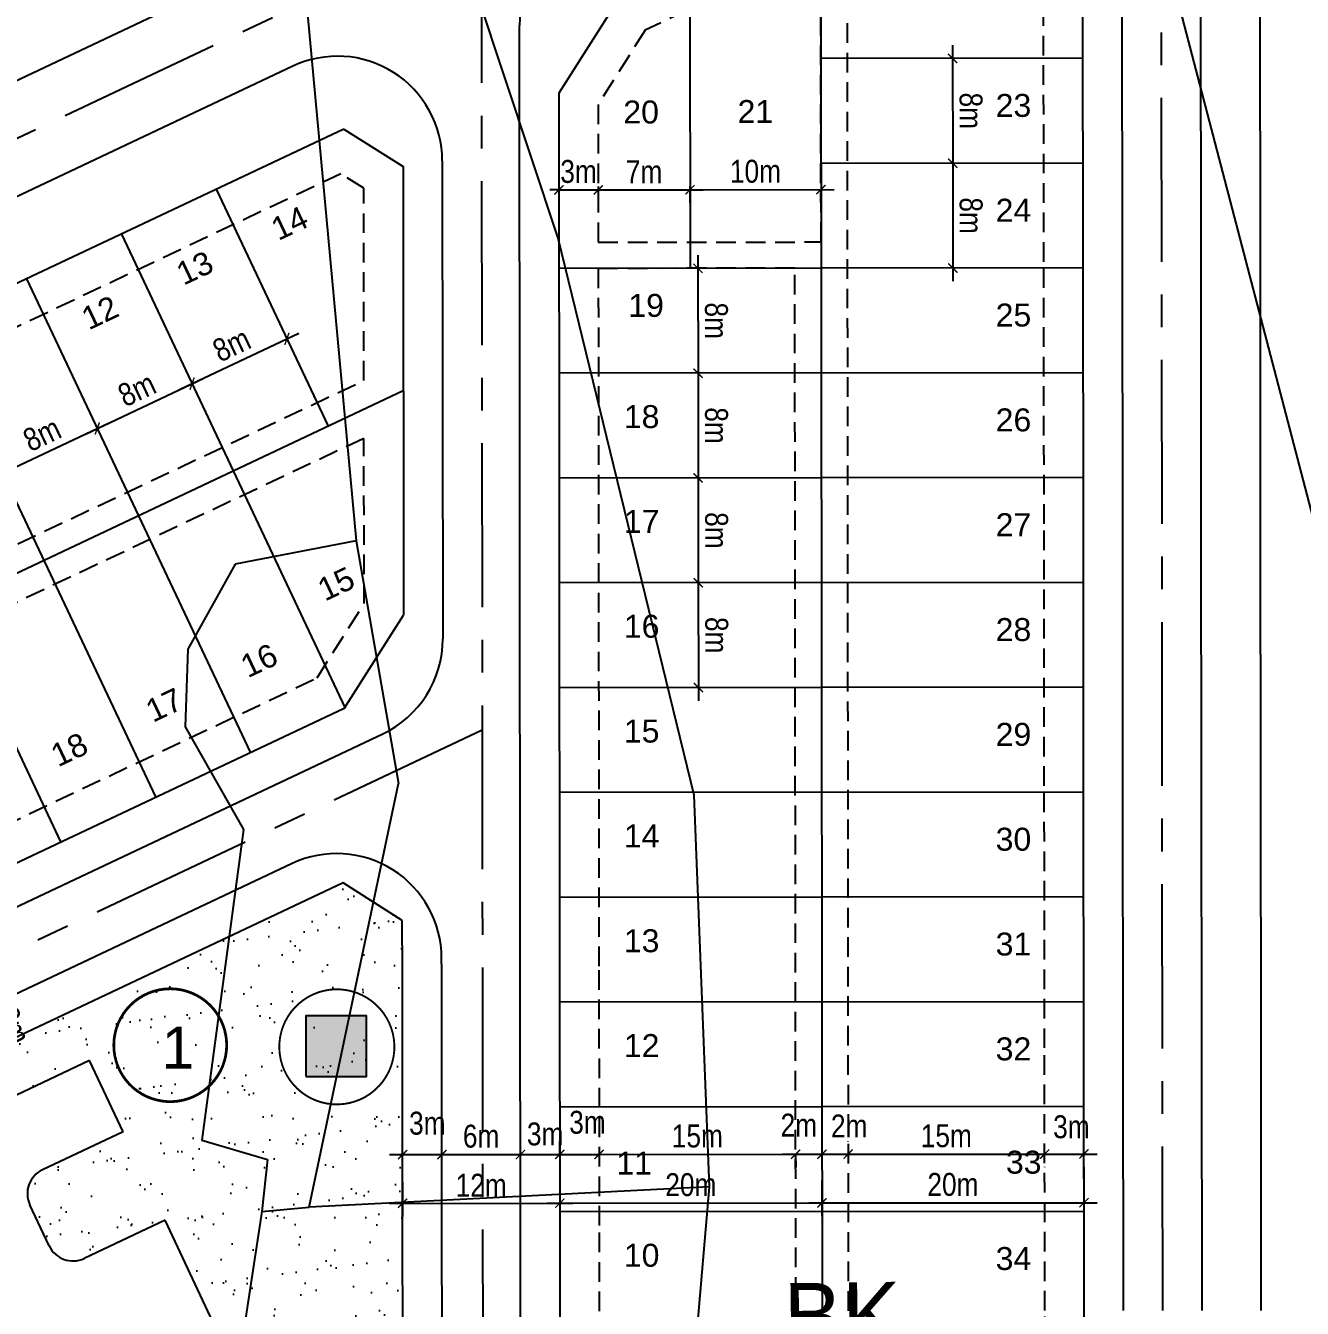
# Model space of a CAD drawing. Extents: x 597165 to 598689, y 1181586 to 1183364.
# Drawn here: x 598011.2 to 598108.6, y 1182307.9 to 1182405.8 of the extents above; entities that cross this region are included whole.
import ezdxf
from ezdxf.enums import TextEntityAlignment as Align

# ---------------------------------------------------------------- set-up
doc = ezdxf.new("R2010")
doc.units = 0
doc.header["$MEASUREMENT"] = 0
doc.linetypes.add('CENTER', pattern=[2, 1.25, -0.25, 0.25, -0.25])
doc.linetypes.add('DASHED', pattern=[0.75, 0.5, -0.25])
doc.layers.get('0').update_dxf_attribs({"linetype": 'CONTINUOUS'})
doc.layers.get('DEFPOINTS').update_dxf_attribs({"color": 8, "linetype": 'CONTINUOUS'})
for name, color, linetype in [('CGXD', 3, 'CONTINUOUS'), ('DIM-T', 7, 'CONTINUOUS'), ('DTEXT', 7, 'CONTINUOUS'), ('DTEXT-TENLO', 4, 'CONTINUOUS'), ('GT-QLO50-L', 4, 'CONTINUOUS'), ('HA-CAY-XANH-KO', 3, 'CONTINUOUS'), ('KYHIEU', 1, 'CONTINUOUS'), ('NEN-HT', 8, 'CONTINUOUS'), ('NET-LE-CO', 3, 'CONTINUOUS'), ('NET-LENGOAI', 4, 'CONTINUOUS'), ('NET-LETRONG', 5, 'CONTINUOUS'), ('NET-PLO', 2, 'CONTINUOUS'), ('NET-TIM', 2, 'CENTER'), ('TEXT-SOLO', 7, 'CONTINUOUS')]:
    doc.layers.add(name, color=color, linetype=linetype)
doc.styles.add('AVO', font='VHELVEN.TTF')
doc.styles.add('STYLE1', font='VHELVEI.TTF')
doc.styles.add('VHEL-C-R', font='VHELVCN.TTF')
doc.styles.add('VHEL-R', font='VHELVEN.TTF')
doc.styles.add('VTIMES-R', font='VAPTIMN.TTF')
doc.dimstyles.new('TL1000', dxfattribs={"dimscale": 0, "dimtxt": 2, "dimasz": 0.7, "dimexe": 1, "dimexo": 1, "dimgap": 0.5, "dimtad": 1, "dimdec": 1, "dimzin": 12, "dimtxsty": 'VHEL-C-R', "dimblk1": 'ARCHTICK', "dimblk2": 'ARCHTICK', "dimsah": 1, "dimcen": -0.09, "dimdle": 1, "dimclrd": 256, "dimclre": 256, "dimclrt": 256, "dimazin": 3, "dimtfac": 0.005, "dimtdec": 1, "dimtix": 1, "dimtmove": 0, "dimatfit": 3, "dimtolj": 1, "dimtzin": 0})

# ---------------------------------------------------------------- blocks, each defined once
blk = doc.blocks.new('_ARCHTICK')
at = {"color": 0, "linetype": 'BYBLOCK', "const_width": 0.15}
blk.add_lwpolyline([(-0.5, -0.5), (0.5, 0.5)], dxfattribs=at)
blk = doc.blocks.new('*D1444')
at = {"linetype": 'BYBLOCK'}
for p, q in [((598051.878, 1182393.306), (598051.178, 1182393.306)), ((598051.878, 1182393.306), (598054.878, 1182393.309)), ((598054.878, 1182393.309), (598055.578, 1182393.31))]:
    blk.add_line(p, q, dxfattribs=at)
at = {"layer": 'DEFPOINTS', "color": 0, "linetype": 'BYBLOCK'}
for p in [(598051.878, 1182393.306), (598054.878, 1182393.309), (598054.878, 1182393.309)]:
    blk.add_point(p, dxfattribs=at)
at = {"linetype": 'BYBLOCK', "xscale": 0.7, "yscale": 0.7, "zscale": 0.7}
for p, rotation in [((598051.878, 1182393.306), 0.0516111352684856), ((598054.878, 1182393.309), 180.0516111352684)]:
    blk.add_blockref('_ARCHTICK', p, dxfattribs=dict(at, rotation=rotation))
at = {"linetype": 'BYBLOCK', "insert": (598053.377, 1182394.701), "char_height": 1.75, "attachment_point": 5, "rotation": 0.05161, "style": 'VHEL-C-R'}
blk.add_mtext('\\A1;3m', dxfattribs=at)
blk = doc.blocks.new('*D1443')
at = {"linetype": 'BYBLOCK'}
for p, q in [((598054.878, 1182393.57), (598054.879, 1182392.309)), ((598061.878, 1182393.576), (598061.879, 1182392.315)), ((598053.878, 1182393.308), (598062.878, 1182393.316))]:
    blk.add_line(p, q, dxfattribs=at)
at = {"layer": 'DEFPOINTS', "color": 0, "linetype": 'BYBLOCK'}
for p in [(598054.877, 1182394.57), (598061.877, 1182394.576), (598061.878, 1182393.315)]:
    blk.add_point(p, dxfattribs=at)
at = {"linetype": 'BYBLOCK', "xscale": 0.7, "yscale": 0.7, "zscale": 0.7}
for p, rotation in [((598054.878, 1182393.309), 180.0517033657111), ((598061.878, 1182393.315), 0.05170336571114433)]:
    blk.add_blockref('_ARCHTICK', p, dxfattribs=dict(at, rotation=rotation))
at = {"linetype": 'BYBLOCK', "insert": (598058.377, 1182394.687), "char_height": 1.75, "attachment_point": 5, "rotation": 0.0517, "style": 'VHEL-C-R'}
blk.add_mtext('\\A1;7m', dxfattribs=at)
blk = doc.blocks.new('*D1442')
at = {"linetype": 'BYBLOCK'}
for p, q in [((598060.878, 1182393.315), (598072.878, 1182393.325)), ((598061.878, 1182393.321), (598061.879, 1182392.315)), ((598071.878, 1182393.33), (598071.879, 1182392.324))]:
    blk.add_line(p, q, dxfattribs=at)
at = {"layer": 'DEFPOINTS', "color": 0, "linetype": 'BYBLOCK'}
for p in [(598061.877, 1182394.321), (598071.877, 1182394.33), (598071.878, 1182393.324)]:
    blk.add_point(p, dxfattribs=at)
at = {"linetype": 'BYBLOCK', "xscale": 0.7, "yscale": 0.7, "zscale": 0.7}
for p, rotation in [((598061.878, 1182393.315), 180.0517033657111), ((598071.878, 1182393.324), 0.05170336571115705)]:
    blk.add_blockref('_ARCHTICK', p, dxfattribs=dict(at, rotation=rotation))
at = {"linetype": 'BYBLOCK', "insert": (598066.877, 1182394.714), "char_height": 1.75, "attachment_point": 5, "rotation": 0.0517, "style": 'VHEL-C-R'}
blk.add_mtext('\\A1;10m', dxfattribs=at)
blk = doc.blocks.new('*D1441')
at = {"linetype": 'BYBLOCK'}
blk.add_line((598050.945, 1182319.69), (598054.945, 1182319.693), dxfattribs=at)
at = {"layer": 'DEFPOINTS', "color": 0, "linetype": 'BYBLOCK'}
for p in [(598051.945, 1182319.691), (598054.945, 1182319.693), (598054.945, 1182319.693)]:
    blk.add_point(p, dxfattribs=at)
at = {"linetype": 'BYBLOCK', "xscale": 0.7, "yscale": 0.7, "zscale": 0.7}
for p, rotation in [((598051.945, 1182319.691), 180.0516111352684), ((598054.945, 1182319.693), 0.05161113526846196)]:
    blk.add_blockref('_ARCHTICK', p, dxfattribs=dict(at, rotation=rotation))
at = {"linetype": 'BYBLOCK', "insert": (598054.055, 1182322.139), "char_height": 1.75, "attachment_point": 5, "rotation": 0.05161, "style": 'VHEL-C-R'}
blk.add_mtext('\\A1;3m', dxfattribs=at)
blk = doc.blocks.new('*D1440')
at = {"linetype": 'BYBLOCK'}
for p, q in [((598053.945, 1182319.693), (598070.945, 1182319.708)), ((598069.945, 1182319.778), (598069.946, 1182318.707))]:
    blk.add_line(p, q, dxfattribs=at)
at = {"layer": 'DEFPOINTS', "color": 0, "linetype": 'BYBLOCK'}
for p in [(598069.944, 1182320.778), (598054.945, 1182319.693), (598069.945, 1182319.707)]:
    blk.add_point(p, dxfattribs=at)
at = {"linetype": 'BYBLOCK', "xscale": 0.7, "yscale": 0.7, "zscale": 0.7}
for p, rotation in [((598054.945, 1182319.693), 180.0516111352684), ((598069.945, 1182319.707), 0.05161113526846196)]:
    blk.add_blockref('_ARCHTICK', p, dxfattribs=dict(at, rotation=rotation))
at = {"linetype": 'BYBLOCK', "insert": (598062.444, 1182321.094), "char_height": 1.75, "attachment_point": 5, "rotation": 0.05161, "style": 'VHEL-C-R'}
blk.add_mtext('\\A1;15m', dxfattribs=at)
blk = doc.blocks.new('*D1439')
at = {"linetype": 'BYBLOCK'}
for p, q in [((598071.945, 1182319.982), (598071.946, 1182318.709)), ((598068.945, 1182319.706), (598072.945, 1182319.71)), ((598069.945, 1182319.778), (598069.946, 1182318.707))]:
    blk.add_line(p, q, dxfattribs=at)
at = {"layer": 'DEFPOINTS', "color": 0, "linetype": 'BYBLOCK'}
for p in [(598071.944, 1182320.982), (598069.944, 1182320.778), (598071.945, 1182319.709)]:
    blk.add_point(p, dxfattribs=at)
at = {"linetype": 'BYBLOCK', "xscale": 0.7, "yscale": 0.7, "zscale": 0.7}
for p, rotation in [((598069.945, 1182319.707), 180.0516111352684), ((598071.945, 1182319.709), 0.05161113526846196)]:
    blk.add_blockref('_ARCHTICK', p, dxfattribs=dict(at, rotation=rotation))
at = {"linetype": 'BYBLOCK', "insert": (598070.187, 1182321.933), "char_height": 1.75, "attachment_point": 5, "rotation": 0.05161, "style": 'VHEL-C-R'}
blk.add_mtext('\\A1;2m', dxfattribs=at)
blk = doc.blocks.new('*D1438')
at = {"linetype": 'BYBLOCK'}
for p, q in [((598071.945, 1182319.982), (598071.946, 1182318.709)), ((598073.944, 1182320.69), (598073.944, 1182320.711)), ((598070.945, 1182319.708), (598073.945, 1182319.711))]:
    blk.add_line(p, q, dxfattribs=at)
at = {"layer": 'DEFPOINTS', "color": 0, "linetype": 'BYBLOCK'}
for p in [(598071.944, 1182320.982), (598073.945, 1182319.711), (598073.945, 1182319.69)]:
    blk.add_point(p, dxfattribs=at)
at = {"linetype": 'BYBLOCK', "xscale": 0.7, "yscale": 0.7, "zscale": 0.7}
for p, rotation in [((598071.945, 1182319.709), 180.0516111352684), ((598073.945, 1182319.711), 0.05161113526846196)]:
    blk.add_blockref('_ARCHTICK', p, dxfattribs=dict(at, rotation=rotation))
at = {"linetype": 'BYBLOCK', "insert": (598074.031, 1182321.865), "char_height": 1.75, "attachment_point": 5, "rotation": 0.05161, "style": 'VHEL-C-R'}
blk.add_mtext('\\A1;2m', dxfattribs=at)
blk = doc.blocks.new('*D1437')
at = {"linetype": 'BYBLOCK'}
for p, q in [((598073.944, 1182320.69), (598073.944, 1182320.711)), ((598072.945, 1182319.71), (598089.945, 1182319.725)), ((598088.946, 1182318.755), (598088.946, 1182318.724))]:
    blk.add_line(p, q, dxfattribs=at)
at = {"layer": 'DEFPOINTS', "color": 0, "linetype": 'BYBLOCK'}
for p in [(598073.945, 1182319.69), (598088.945, 1182319.755), (598088.945, 1182319.724)]:
    blk.add_point(p, dxfattribs=at)
at = {"linetype": 'BYBLOCK', "xscale": 0.7, "yscale": 0.7, "zscale": 0.7}
for p, rotation in [((598073.945, 1182319.711), 180.0516111352684), ((598088.945, 1182319.724), 0.05161113526846196)]:
    blk.add_blockref('_ARCHTICK', p, dxfattribs=dict(at, rotation=rotation))
at = {"linetype": 'BYBLOCK', "insert": (598081.444, 1182321.111), "char_height": 1.75, "attachment_point": 5, "rotation": 0.05161, "style": 'VHEL-C-R'}
blk.add_mtext('\\A1;15m', dxfattribs=at)
blk = doc.blocks.new('*D1436')
at = {"linetype": 'BYBLOCK'}
for p, q in [((598087.945, 1182319.723), (598092.945, 1182319.728)), ((598088.946, 1182318.755), (598088.946, 1182318.724)), ((598091.946, 1182318.75), (598091.946, 1182318.727))]:
    blk.add_line(p, q, dxfattribs=at)
at = {"layer": 'DEFPOINTS', "color": 0, "linetype": 'BYBLOCK'}
for p in [(598088.945, 1182319.755), (598091.945, 1182319.75), (598091.945, 1182319.727)]:
    blk.add_point(p, dxfattribs=at)
at = {"linetype": 'BYBLOCK', "xscale": 0.7, "yscale": 0.7, "zscale": 0.7}
for p, rotation in [((598088.945, 1182319.724), 180.0516111352684), ((598091.945, 1182319.727), 0.05161113526846196)]:
    blk.add_blockref('_ARCHTICK', p, dxfattribs=dict(at, rotation=rotation))
at = {"linetype": 'BYBLOCK', "insert": (598090.986, 1182321.796), "char_height": 1.75, "attachment_point": 5, "rotation": 0.05161, "style": 'VHEL-C-R'}
blk.add_mtext('\\A1;3m', dxfattribs=at)
blk = doc.blocks.new('*D1435')
at = {"linetype": 'BYBLOCK'}
blk.add_line((598062.489, 1182388.32), (598062.499, 1182378.32), dxfattribs=at)
at = {"layer": 'DEFPOINTS', "color": 0, "linetype": 'BYBLOCK'}
for p in [(598062.49, 1182387.32), (598062.498, 1182379.32), (598062.498, 1182379.32)]:
    blk.add_point(p, dxfattribs=at)
at = {"linetype": 'BYBLOCK', "xscale": 0.7, "yscale": 0.7, "zscale": 0.7}
for p, rotation in [((598062.49, 1182387.32), 90.05370803980574), ((598062.498, 1182379.32), 270.0537080398057)]:
    blk.add_blockref('_ARCHTICK', p, dxfattribs=dict(at, rotation=rotation))
at = {"linetype": 'BYBLOCK', "insert": (598063.888, 1182383.321), "char_height": 1.75, "attachment_point": 5, "rotation": 270.05371, "style": 'VHEL-C-R'}
blk.add_mtext('\\A1;8m', dxfattribs=at)
blk = doc.blocks.new('*D1434')
at = {"linetype": 'BYBLOCK'}
blk.add_line((598062.497, 1182380.32), (598062.506, 1182370.32), dxfattribs=at)
at = {"layer": 'DEFPOINTS', "color": 0, "linetype": 'BYBLOCK'}
for p in [(598062.498, 1182379.32), (598062.505, 1182371.32), (598062.505, 1182371.32)]:
    blk.add_point(p, dxfattribs=at)
at = {"linetype": 'BYBLOCK', "xscale": 0.7, "yscale": 0.7, "zscale": 0.7}
for p, rotation in [((598062.498, 1182379.32), 90.05370803980574), ((598062.505, 1182371.32), 270.0537080398057)]:
    blk.add_blockref('_ARCHTICK', p, dxfattribs=dict(at, rotation=rotation))
at = {"linetype": 'BYBLOCK', "insert": (598063.895, 1182375.321), "char_height": 1.75, "attachment_point": 5, "rotation": 270.05371, "style": 'VHEL-C-R'}
blk.add_mtext('\\A1;8m', dxfattribs=at)
blk = doc.blocks.new('*D1433')
at = {"linetype": 'BYBLOCK'}
blk.add_line((598062.504, 1182372.32), (598062.514, 1182362.32), dxfattribs=at)
at = {"layer": 'DEFPOINTS', "color": 0, "linetype": 'BYBLOCK'}
for p in [(598062.505, 1182371.32), (598062.513, 1182363.32), (598062.513, 1182363.32)]:
    blk.add_point(p, dxfattribs=at)
at = {"linetype": 'BYBLOCK', "xscale": 0.7, "yscale": 0.7, "zscale": 0.7}
for p, rotation in [((598062.505, 1182371.32), 90.05370803980574), ((598062.513, 1182363.32), 270.0537080398057)]:
    blk.add_blockref('_ARCHTICK', p, dxfattribs=dict(at, rotation=rotation))
at = {"linetype": 'BYBLOCK', "insert": (598063.903, 1182367.321), "char_height": 1.75, "attachment_point": 5, "rotation": 270.05371, "style": 'VHEL-C-R'}
blk.add_mtext('\\A1;8m', dxfattribs=at)
blk = doc.blocks.new('*D1432')
at = {"linetype": 'BYBLOCK'}
blk.add_line((598062.512, 1182364.32), (598062.521, 1182354.32), dxfattribs=at)
at = {"layer": 'DEFPOINTS', "color": 0, "linetype": 'BYBLOCK'}
for p in [(598062.513, 1182363.32), (598062.52, 1182355.32), (598062.52, 1182355.32)]:
    blk.add_point(p, dxfattribs=at)
at = {"linetype": 'BYBLOCK', "xscale": 0.7, "yscale": 0.7, "zscale": 0.7}
for p, rotation in [((598062.513, 1182363.32), 90.05370803980574), ((598062.52, 1182355.32), 270.0537080398057)]:
    blk.add_blockref('_ARCHTICK', p, dxfattribs=dict(at, rotation=rotation))
at = {"linetype": 'BYBLOCK', "insert": (598063.91, 1182359.321), "char_height": 1.75, "attachment_point": 5, "rotation": 270.05371, "style": 'VHEL-C-R'}
blk.add_mtext('\\A1;8m', dxfattribs=at)
blk = doc.blocks.new('*D1332')
at = {"linetype": 'BYBLOCK'}
for p, q in [((598051.947, 1182317.691), (598051.949, 1182314.976)), ((598071.947, 1182317.709), (598071.949, 1182314.994)), ((598050.948, 1182315.975), (598072.948, 1182315.995))]:
    blk.add_line(p, q, dxfattribs=at)
at = {"layer": 'DEFPOINTS', "color": 0, "linetype": 'BYBLOCK'}
for p in [(598051.946, 1182318.691), (598071.946, 1182318.709), (598071.948, 1182315.994)]:
    blk.add_point(p, dxfattribs=at)
at = {"linetype": 'BYBLOCK', "xscale": 0.7, "yscale": 0.7, "zscale": 0.7}
for p, rotation in [((598051.948, 1182315.976), 180.0516111358665), ((598071.948, 1182315.994), 0.05161113586649529)]:
    blk.add_blockref('_ARCHTICK', p, dxfattribs=dict(at, rotation=rotation))
at = {"linetype": 'BYBLOCK', "insert": (598061.947, 1182317.379), "char_height": 1.75, "attachment_point": 5, "rotation": 0.05161, "style": 'VHEL-C-R'}
blk.add_mtext('\\A1;20m', dxfattribs=at)
blk = doc.blocks.new('*D1331')
at = {"linetype": 'BYBLOCK'}
for p, q in [((598091.946, 1182318.727), (598091.949, 1182315.012)), ((598071.947, 1182317.709), (598071.949, 1182314.994)), ((598070.948, 1182315.993), (598092.948, 1182316.013))]:
    blk.add_line(p, q, dxfattribs=at)
at = {"layer": 'DEFPOINTS', "color": 0, "linetype": 'BYBLOCK'}
for p in [(598091.945, 1182319.727), (598071.946, 1182318.709), (598091.948, 1182316.012)]:
    blk.add_point(p, dxfattribs=at)
at = {"linetype": 'BYBLOCK', "xscale": 0.7, "yscale": 0.7, "zscale": 0.7}
for p, rotation in [((598071.948, 1182315.994), 180.0516111358665), ((598091.948, 1182316.012), 0.05161113586650801)]:
    blk.add_blockref('_ARCHTICK', p, dxfattribs=dict(at, rotation=rotation))
at = {"linetype": 'BYBLOCK', "insert": (598081.947, 1182317.397), "char_height": 1.75, "attachment_point": 5, "rotation": 0.05161, "style": 'VHEL-C-R'}
blk.add_mtext('\\A1;20m', dxfattribs=at)
blk = doc.blocks.new('*D1283')
at = {"linetype": 'BYBLOCK'}
blk.add_line((598008.512, 1182371.257), (598017.554, 1182375.528), dxfattribs=at)
at = {"layer": 'DEFPOINTS', "color": 0, "linetype": 'BYBLOCK'}
for p in [(598016.65, 1182375.101), (598016.65, 1182375.101), (598009.416, 1182371.684)]:
    blk.add_point(p, dxfattribs=at)
at = {"linetype": 'BYBLOCK', "xscale": 0.7, "yscale": 0.7, "zscale": 0.7}
for p, rotation in [((598016.65, 1182375.101), 25.28251725323873), ((598009.416, 1182371.684), 205.2825172532388)]:
    blk.add_blockref('_ARCHTICK', p, dxfattribs=dict(at, rotation=rotation))
at = {"linetype": 'BYBLOCK', "insert": (598012.438, 1182374.653), "char_height": 1.75, "attachment_point": 5, "rotation": 25.28252, "style": 'VHEL-C-R'}
blk.add_mtext('\\A1;8m', dxfattribs=at)
blk = doc.blocks.new('*D1282')
at = {"linetype": 'BYBLOCK'}
blk.add_line((598015.746, 1182374.674), (598024.788, 1182378.945), dxfattribs=at)
at = {"layer": 'DEFPOINTS', "color": 0, "linetype": 'BYBLOCK'}
for p in [(598023.884, 1182378.518), (598023.884, 1182378.518), (598016.65, 1182375.101)]:
    blk.add_point(p, dxfattribs=at)
at = {"linetype": 'BYBLOCK', "xscale": 0.7, "yscale": 0.7, "zscale": 0.7}
for p, rotation in [((598023.884, 1182378.518), 25.28251725323873), ((598016.65, 1182375.101), 205.2825172532388)]:
    blk.add_blockref('_ARCHTICK', p, dxfattribs=dict(at, rotation=rotation))
at = {"linetype": 'BYBLOCK', "insert": (598019.672, 1182378.07), "char_height": 1.75, "attachment_point": 5, "rotation": 25.28252, "style": 'VHEL-C-R'}
blk.add_mtext('\\A1;8m', dxfattribs=at)
blk = doc.blocks.new('*D1281')
at = {"linetype": 'BYBLOCK'}
blk.add_line((598022.98, 1182378.091), (598032.022, 1182382.361), dxfattribs=at)
at = {"layer": 'DEFPOINTS', "color": 0, "linetype": 'BYBLOCK'}
for p in [(598031.118, 1182381.934), (598031.118, 1182381.934), (598023.884, 1182378.518)]:
    blk.add_point(p, dxfattribs=at)
at = {"linetype": 'BYBLOCK', "xscale": 0.7, "yscale": 0.7, "zscale": 0.7}
for p, rotation in [((598031.118, 1182381.934), 25.28251725323873), ((598023.884, 1182378.518), 205.2825172532388)]:
    blk.add_blockref('_ARCHTICK', p, dxfattribs=dict(at, rotation=rotation))
at = {"linetype": 'BYBLOCK', "insert": (598026.906, 1182381.486), "char_height": 1.75, "attachment_point": 5, "rotation": 25.28252, "style": 'VHEL-C-R'}
blk.add_mtext('\\A1;8m', dxfattribs=at)
blk = doc.blocks.new('*D1266')
at = {"linetype": 'BYBLOCK'}
for p, q in [((598009.494, 1182331.49), (598006.777, 1182330.207)), ((598007.254, 1182331.538), (598009.39, 1182327.017)), ((598010.775, 1182328.778), (598008.058, 1182327.494))]:
    blk.add_line(p, q, dxfattribs=at)
at = {"layer": 'DEFPOINTS', "color": 0, "linetype": 'BYBLOCK'}
for p in [(598010.398, 1182331.917), (598011.679, 1182329.205), (598008.963, 1182327.922)]:
    blk.add_point(p, dxfattribs=at)
at = {"linetype": 'BYBLOCK', "xscale": 0.7, "yscale": 0.7, "zscale": 0.7}
for p, rotation in [((598007.681, 1182330.634), 115.2825172584854), ((598008.963, 1182327.922), 295.2825172584854)]:
    blk.add_blockref('_ARCHTICK', p, dxfattribs=dict(at, rotation=rotation))
at = {"linetype": 'BYBLOCK', "insert": (598010.241, 1182329.507), "char_height": 1.75, "attachment_point": 5, "rotation": 295.28252, "style": 'VHEL-C-R'}
blk.add_mtext('\\A1;3m', dxfattribs=at)
blk = doc.blocks.new('*D1239')
at = {"linetype": 'BYBLOCK'}
blk.add_line((598081.919, 1182404.338), (598081.928, 1182394.338), dxfattribs=at)
at = {"layer": 'DEFPOINTS', "color": 0, "linetype": 'BYBLOCK'}
for p in [(598081.92, 1182403.338), (598081.927, 1182395.338), (598081.927, 1182395.338)]:
    blk.add_point(p, dxfattribs=at)
at = {"linetype": 'BYBLOCK', "xscale": 0.7, "yscale": 0.7, "zscale": 0.7}
for p, rotation in [((598081.92, 1182403.338), 90.05370803980574), ((598081.927, 1182395.338), 270.0537080398057)]:
    blk.add_blockref('_ARCHTICK', p, dxfattribs=dict(at, rotation=rotation))
at = {"linetype": 'BYBLOCK', "insert": (598083.317, 1182399.34), "char_height": 1.75, "attachment_point": 5, "rotation": 270.05371, "style": 'VHEL-C-R'}
blk.add_mtext('\\A1;8m', dxfattribs=at)
blk = doc.blocks.new('*D1238')
at = {"linetype": 'BYBLOCK'}
blk.add_line((598081.927, 1182396.338), (598081.936, 1182386.338), dxfattribs=at)
at = {"layer": 'DEFPOINTS', "color": 0, "linetype": 'BYBLOCK'}
for p in [(598081.927, 1182395.338), (598081.935, 1182387.338), (598081.935, 1182387.338)]:
    blk.add_point(p, dxfattribs=at)
at = {"linetype": 'BYBLOCK', "xscale": 0.7, "yscale": 0.7, "zscale": 0.7}
for p, rotation in [((598081.927, 1182395.338), 90.0537080398058), ((598081.935, 1182387.338), 270.0537080398058)]:
    blk.add_blockref('_ARCHTICK', p, dxfattribs=dict(at, rotation=rotation))
at = {"linetype": 'BYBLOCK', "insert": (598083.325, 1182391.34), "char_height": 1.75, "attachment_point": 5, "rotation": 270.05371, "style": 'VHEL-C-R'}
blk.add_mtext('\\A1;8m', dxfattribs=at)
blk = doc.blocks.new('*D1179')
at = {"linetype": 'BYBLOCK'}
for p, q in [((598039.945, 1182319.734), (598039.944, 1182320.679)), ((598042.945, 1182319.737), (598042.944, 1182320.682)), ((598038.945, 1182319.678), (598043.945, 1182319.683))]:
    blk.add_line(p, q, dxfattribs=at)
at = {"layer": 'DEFPOINTS', "color": 0, "linetype": 'BYBLOCK'}
for p in [(598042.945, 1182319.682), (598039.946, 1182318.734), (598042.946, 1182318.737)]:
    blk.add_point(p, dxfattribs=at)
at = {"linetype": 'BYBLOCK', "xscale": 0.7, "yscale": 0.7, "zscale": 0.7}
for p, rotation in [((598039.945, 1182319.679), 180.0555296957084), ((598042.945, 1182319.682), 0.05552969570836255)]:
    blk.add_blockref('_ARCHTICK', p, dxfattribs=dict(at, rotation=rotation))
at = {"linetype": 'BYBLOCK', "insert": (598041.837, 1182322.07), "char_height": 1.75, "attachment_point": 5, "rotation": 0.05553, "style": 'VHEL-C-R'}
blk.add_mtext('\\A1;3m', dxfattribs=at)
blk = doc.blocks.new('*D1178')
at = {"linetype": 'BYBLOCK'}
for p, q in [((598042.945, 1182319.737), (598042.944, 1182320.682)), ((598048.945, 1182319.682), (598048.944, 1182320.688)), ((598041.945, 1182319.681), (598049.945, 1182319.689))]:
    blk.add_line(p, q, dxfattribs=at)
at = {"layer": 'DEFPOINTS', "color": 0, "linetype": 'BYBLOCK'}
for p in [(598048.945, 1182319.688), (598042.946, 1182318.737), (598048.946, 1182318.682)]:
    blk.add_point(p, dxfattribs=at)
at = {"linetype": 'BYBLOCK', "xscale": 0.7, "yscale": 0.7, "zscale": 0.7}
for p, rotation in [((598042.945, 1182319.682), 180.0555296957077), ((598048.945, 1182319.688), 0.05552969570776461)]:
    blk.add_blockref('_ARCHTICK', p, dxfattribs=dict(at, rotation=rotation))
at = {"linetype": 'BYBLOCK', "insert": (598045.943, 1182321.079), "char_height": 1.75, "attachment_point": 5, "rotation": 0.05553, "style": 'VHEL-C-R'}
blk.add_mtext('\\A1;6m', dxfattribs=at)
blk = doc.blocks.new('*D1177')
at = {"linetype": 'BYBLOCK'}
for p, q in [((598048.945, 1182319.684), (598048.944, 1182320.688)), ((598051.945, 1182319.693), (598051.944, 1182320.691)), ((598047.945, 1182319.687), (598052.945, 1182319.692))]:
    blk.add_line(p, q, dxfattribs=at)
at = {"layer": 'DEFPOINTS', "color": 0, "linetype": 'BYBLOCK'}
for p in [(598051.945, 1182319.691), (598048.946, 1182318.684), (598051.946, 1182318.693)]:
    blk.add_point(p, dxfattribs=at)
at = {"linetype": 'BYBLOCK', "xscale": 0.7, "yscale": 0.7, "zscale": 0.7}
for p, rotation in [((598048.945, 1182319.688), 180.0555296957077), ((598051.945, 1182319.691), 0.05552969570776461)]:
    blk.add_blockref('_ARCHTICK', p, dxfattribs=dict(at, rotation=rotation))
at = {"linetype": 'BYBLOCK', "insert": (598050.829, 1182321.247), "char_height": 1.75, "attachment_point": 5, "rotation": 0.05553, "style": 'VHEL-C-R'}
blk.add_mtext('\\A1;3m', dxfattribs=at)
blk = doc.blocks.new('*D1176')
at = {"linetype": 'BYBLOCK'}
for p, q in [((598039.946, 1182317.562), (598039.949, 1182314.963)), ((598051.946, 1182317.575), (598051.949, 1182314.976)), ((598038.948, 1182315.961), (598052.948, 1182315.977))]:
    blk.add_line(p, q, dxfattribs=at)
at = {"layer": 'DEFPOINTS', "color": 0, "linetype": 'BYBLOCK'}
for p in [(598039.945, 1182318.562), (598051.945, 1182318.575), (598051.948, 1182315.976)]:
    blk.add_point(p, dxfattribs=at)
at = {"linetype": 'BYBLOCK', "xscale": 0.7, "yscale": 0.7, "zscale": 0.7}
for p, rotation in [((598039.948, 1182315.963), 180.0647853494086), ((598051.948, 1182315.976), 0.0647853494086111)]:
    blk.add_blockref('_ARCHTICK', p, dxfattribs=dict(at, rotation=rotation))
at = {"linetype": 'BYBLOCK', "insert": (598045.947, 1182317.344), "char_height": 1.75, "attachment_point": 5, "rotation": 0.06479, "style": 'VHEL-C-R'}
blk.add_mtext('\\A1;12m', dxfattribs=at)

msp = doc.modelspace()

# ---------------------------------------------------------------- hatches: boundary and pattern name
at = {"layer": 'HA-CAY-XANH-KO'}
h = msp.add_hatch(dxfattribs=at)
h.set_pattern_fill('AR-SAND', color=256, scale=2, angle=359.765823, style=0)
h.set_pattern_definition([(37.26582263, (0, 0), (-0.11023521, 3.854130278), [0, -3.04, 0, -3.4, 0, -3.25]), (7.26582263, (0, 0), (3.562592942, 5.629778284), [0, -1.64, 0, -2.74, 0, -1.05]), (327.26582263, (-2.46, 0.01), (6.228277961, -0.014137947), [0, -1, 0, -3.6, 0, -4.7]), (317.26582263, (-2.46, 0.01), (6.019377384, 1.73076346), [0, -0.5, 0, -2.36, 0, -2.7])])
h.paths.add_polyline_path([(597953.3195, 1182296.1102), (597976.809, 1182246.3785), (598039.9838, 1182276.2175), (598039.968, 1182293.7557), (598039.95, 1182313.7182), (598039.932, 1182333.7557), (598039.9286, 1182337.5453), (598035.403, 1182340.4099), (597992.8685, 1182320.3199), (597994.5768, 1182316.703), (598016.0672, 1182326.8534), (598018.6297, 1182321.4282), (598012.4589, 1182318.5136, 0.4142136), (598011.5047, 1182315.851), (598012.9859, 1182312.715, 0.4142136), (598015.6485, 1182311.7607), (598021.8192, 1182314.6753), (598034.8588, 1182287.0681, -0.4142136), (598032.9503, 1182281.7429), (597980.626, 1182257.0289, -0.4142136), (597975.3009, 1182258.9374), (597958.2176, 1182295.1059, -0.4142136), (597960.1261, 1182300.4311), (597976.4926, 1182308.1614), (597974.7843, 1182311.7782), (597955.7051, 1182302.7667)])
h.paths.add_polyline_path([(598037.5308, 1182324.3653, -0.0056872), (598037.4496, 1182324.3071, -175.832342)], flags=16)
h.paths.add_polyline_path([(598032.5626, 1182325.6392), (598032.5626, 1182330.2823), (598037.2056, 1182330.2823), (598037.2056, 1182325.6392)], flags=0)
at = {"layer": 'KYHIEU'}
msp.add_hatch(color=256, dxfattribs=at).paths.add_polyline_path([(598032.5626, 1182325.6392), (598037.2056, 1182325.6392), (598037.2056, 1182330.2823), (598032.5626, 1182330.2823)])

# ---------------------------------------------------------------- linework, layer by layer
at = {"layer": 'CGXD', "linetype": 'DASHED', "ltscale": 3}
for points in [[(598088.8835, 1182387.8179), (598088.8628, 1182407.739), (598088.855, 1182417.9276), (598087.1182, 1182419.0271), (598073.8608, 1182412.7653), (598074.0164, 1182240.3397), (598085.4062, 1182243.9252), (598089.0087, 1182248.8406), (598088.9916, 1182267.818), (598088.9736, 1182287.8179), (598088.9556, 1182307.7804), (598088.9376, 1182327.8179), (598088.9195, 1182347.8179), (598088.9015, 1182367.8179)], [(598071.8616, 1182411.821), (598058.4572, 1182405.4898), (598054.8725, 1182399.8265), (598054.8819, 1182389.313), (598071.8819, 1182389.3289)], [(598069.8837, 1182387.3271), (598054.8837, 1182387.313), (598054.932, 1182333.7692), (598054.95, 1182313.7317), (598054.968, 1182293.7692), (598054.986, 1182273.7678), (598054.9916, 1182267.7874), (598055.0195, 1182236.7938), (598057.3428, 1182235.091), (598070.0175, 1182239.0809)], [(598037.0001, 1182374.3423), (597941.0843, 1182329.0389), (597946.1056, 1182318.4078), (597950.4225, 1182316.8606), (598033.4274, 1182356.0658), (598037.0119, 1182361.729), (598037.0001, 1182374.3423)]]:
    msp.add_lwpolyline(points, close=True, dxfattribs=at)
msp.add_lwpolyline([(598035.2444, 1182394.5258), (597935.9017, 1182347.6038), (597934.3546, 1182343.2869), (597939.3759, 1182332.6558), (598036.996, 1182378.7641), (598036.9822, 1182393.4259), (598035.2444, 1182394.5258)], dxfattribs=at)
at = {"layer": 'DTEXT', "const_width": 0.2101}
msp.add_lwpolyline([(598017.9104, 1182328.0484, 1), (598026.5251, 1182328.0132, 1)], format="xyb", close=True, dxfattribs=at)
at = {"layer": 'GT-QLO50-L'}
for points in [[(598100.9556, 1182307.7912), (598100.9375, 1182327.8287), (598100.9195, 1182347.8287), (598100.9015, 1182367.8287), (598100.8835, 1182387.8287), (598100.8628, 1182407.7515), (598100.8475, 1182427.831), (598100.8295, 1182447.8287), (598100.8114, 1182467.8287)], [(598105.3114, 1182467.8327), (598105.3295, 1182447.8327), (598105.3475, 1182427.8345), (598105.3628, 1182407.7561), (598105.3835, 1182387.8328), (598105.4015, 1182367.8328), (598105.4195, 1182347.8328), (598105.4375, 1182327.8328), (598105.4556, 1182307.7953)]]:
    msp.add_lwpolyline(points, dxfattribs=at)
at = {"layer": 'KYHIEU', "color": 4, "const_width": 0.144}
msp.add_lwpolyline([(598037.5308, 1182324.3653, 175.832342), (598037.4496, 1182324.3071, 0.0056872)], format="xyb", close=True, dxfattribs=at)
at = {"layer": 'KYHIEU'}
msp.add_lwpolyline([(598032.5626, 1182325.6392), (598037.2056, 1182325.6392), (598037.2056, 1182330.2823), (598032.5626, 1182330.2823)], close=True, dxfattribs=at)
at = {"layer": 'NEN-HT', "linetype": 'CONTINUOUS'}
for p, q in [((598051.82, 1182389.62), (598042.49, 1182417.73)), ((598116.32, 1182341.87), (598096.59, 1182417.48)), ((598031.85, 1182416), (598036.4, 1182366.51)), ((598062.19, 1182347.12), (598051.82, 1182389.62)), ((598036.4, 1182366.51), (598027.18, 1182364.73)), ((598036.4, 1182366.51), (598039.64, 1182348)), ((598027.18, 1182364.73), (598023.57, 1182358.26)), ((598023.57, 1182358.26), (598023.35, 1182352.34)), ((598023.35, 1182352.34), (598027.8, 1182344.49)), ((598032.83, 1182315.66), (598039.64, 1182348)), ((598063.37, 1182317.23), (598062.19, 1182347.12)), ((598027.8, 1182344.49), (598024.63, 1182320.79)), ((598024.63, 1182320.79), (598029.64, 1182319.3)), ((598029.64, 1182319.3), (598029.2, 1182315.33)), ((598063.37, 1182317.23), (598032.83, 1182315.66)), ((598061.03, 1182289.98), (598063.37, 1182317.23)), ((598029.2, 1182315.33), (598022.78, 1182272.94)), ((598029.2, 1182315.33), (598032.83, 1182315.66))]:
    msp.add_line(p, q, dxfattribs=at)
at = {"layer": 'NET-LE-CO'}
for p, q in [((598016.0672, 1182326.8534), (597994.5768, 1182316.703)), ((598018.6297, 1182321.4282), (598016.0672, 1182326.8534)), ((598018.6297, 1182321.4282), (598012.4589, 1182318.5136)), ((598012.9859, 1182312.715), (598011.5047, 1182315.851)), ((598021.8192, 1182314.6753), (598015.6485, 1182311.7607)), ((598034.8588, 1182287.0681), (598021.8192, 1182314.6753))]:
    msp.add_line(p, q, dxfattribs=at)
for centre, start, end in [((598013.3131, 1182316.7051), 115.282517, 205.282517), ((598014.7943, 1182313.5691), 205.282517, 295.282517)]:
    msp.add_arc(centre, 2, start, end, dxfattribs=at)
at = {"layer": 'NET-LENGOAI', "ltscale": 20}
for p, q in [((598040.2685, 1182415.6997), (597880.0466, 1182340.0229)), ((598094.8835, 1182387.8233), (598094.8628, 1182407.7452)), ((598048.932, 1182333.7638), (598048.867, 1182405.8374)), ((598031.5636, 1182402.7407), (597930.9344, 1182355.211)), ((598042.9803, 1182395.5145), (598043.0144, 1182359.0348)), ((598094.9015, 1182367.8233), (598094.8835, 1182387.8233)), ((598094.9195, 1182347.8233), (598094.9015, 1182367.8233)), ((597951.8614, 1182310.9046), (598038.4311, 1182351.7936)), ((598094.9376, 1182327.8233), (598094.9195, 1182347.8233)), ((598031.5145, 1182341.8911), (597996.1726, 1182325.1983)), ((598042.932, 1182333.7584), (598042.9311, 1182334.6646)), ((598042.95, 1182313.7209), (598042.932, 1182333.7584)), ((598048.95, 1182313.7263), (598048.932, 1182333.7638)), ((598094.9556, 1182307.7858), (598094.9376, 1182327.8233)), ((598042.968, 1182293.7584), (598042.95, 1182313.7209)), ((598048.968, 1182293.7638), (598048.95, 1182313.7263))]:
    msp.add_line(p, q, dxfattribs=at)
for centre, start, end in [((598056.867, 1182405.8446), 115.282517, 180.051611), ((598034.9803, 1182395.507), 0.053708, 115.282517), ((598035.0145, 1182359.0273), 295.282517, 0.053708), ((598034.9312, 1182334.6574), 0.051611, 115.282517)]:
    msp.add_arc(centre, 8, start, end, dxfattribs=at)
at = {"layer": 'NET-LETRONG'}
for p, q in [((598035.4549, 1182397.943), (597933.4969, 1182349.7858)), ((598035.4549, 1182397.943), (598039.9807, 1182395.0785)), ((598039.9807, 1182395.0785), (598040.0127, 1182360.8607)), ((598035.4964, 1182353.7253), (598040.0127, 1182360.8607)), ((598035.4964, 1182353.7253), (597950.5802, 1182313.6172)), ((598035.403, 1182340.4099), (597955.7051, 1182302.7667)), ((598039.9286, 1182337.5453), (598035.403, 1182340.4099)), ((598039.932, 1182333.7557), (598039.9286, 1182337.5453)), ((598039.95, 1182313.7182), (598039.932, 1182333.7557)), ((598039.968, 1182293.7557), (598039.95, 1182313.7182))]:
    msp.add_line(p, q, dxfattribs=at)
msp.add_lwpolyline([(598051.932, 1182333.7665), (598051.95, 1182313.729), (598051.968, 1182293.7665), (598051.986, 1182273.7651), (598051.9916, 1182267.7846), (598052.0209, 1182235.272), (598056.7947, 1182231.7733), (598087.2448, 1182241.3588), (598092.0096, 1182247.8601), (598091.9916, 1182267.8207), (598091.9736, 1182287.8207), (598091.9556, 1182307.7831), (598091.9376, 1182327.8206), (598091.9195, 1182347.8206), (598091.9015, 1182367.8206), (598091.8835, 1182387.8206), (598091.8628, 1182407.7421), (598091.8538, 1182419.5798), (598087.3289, 1182422.4444), (598056.3882, 1182407.8304), (598051.8717, 1182400.695)], close=True, dxfattribs=at)
at = {"layer": 'NET-PLO'}
for p, q in [((598071.8586, 1182415.1374), (598072.0198, 1182236.5661)), ((598061.8629, 1182410.4162), (598061.8837, 1182387.3196)), ((598091.867, 1182403.3477), (598071.9729, 1182403.329)), ((598091.8745, 1182395.3477), (598071.9804, 1182395.329)), ((598025.7266, 1182393.3481), (598034.2682, 1182375.2639)), ((598018.4929, 1182389.9315), (598035.5762, 1182353.7629)), ((598091.882, 1182387.3477), (598051.882, 1182387.3102)), ((598011.2592, 1182386.5148), (598028.3425, 1182350.3463)), ((598004.0255, 1182383.0982), (598021.1088, 1182346.9296)), ((597996.7918, 1182379.6815), (598013.8751, 1182343.513)), ((598091.8895, 1182379.3477), (598051.8895, 1182379.3102)), ((598039.9967, 1182377.9696), (597937.5175, 1182329.5661)), ((598091.897, 1182371.3477), (598051.897, 1182371.3102)), ((598091.9045, 1182363.3477), (598051.9045, 1182363.3102)), ((598091.912, 1182355.3477), (598051.912, 1182355.3102)), ((598091.9194, 1182347.3477), (598051.9195, 1182347.3102)), ((598091.9269, 1182339.3477), (598051.927, 1182339.3102)), ((598091.9342, 1182331.3477), (598051.9342, 1182331.3102)), ((598091.9414, 1182323.3477), (598051.9414, 1182323.3102)), ((598091.9486, 1182315.3477), (598051.9486, 1182315.3102))]:
    msp.add_line(p, q, dxfattribs=at)
at = {"layer": 'NET-TIM', "ltscale": 10}
for p, q in [((598097.8379, 1182438.4674), (597391.9847, 1182105.0756)), ((598045.963, 1182413.9656), (598046.1427, 1182222.1826)), ((598046.021, 1182352.0607), (597943.1963, 1182303.4941))]:
    msp.add_line(p, q, dxfattribs=at)
msp.add_lwpolyline([(598098.0637, 1182187.8261), (598098.0276, 1182227.8261), (598098.0096, 1182247.8261), (598097.9916, 1182267.8261), (598097.9736, 1182287.8261), (598097.9556, 1182307.7885), (598097.9375, 1182327.826), (598097.9195, 1182347.826), (598097.9015, 1182367.826), (598097.8835, 1182387.826), (598097.8628, 1182407.7484), (598097.8475, 1182427.8287), (598097.8295, 1182447.826), (598097.8114, 1182467.826)], dxfattribs=at)

# ---------------------------------------------------------------- texts
at = {"layer": 'DTEXT', "style": 'VHEL-R'}
msp.add_text('1', height=3.2, dxfattribs=at).set_placement((598021.5617, 1182326.2479))
at = {"layer": 'DTEXT-TENLO', "style": 'VTIMES-R'}
msp.add_text('BK', height=5, rotation=0.739214, dxfattribs=at).set_placement((598073.5245, 1182304.9248), align=Align.CENTER)
at = {"layer": 'TEXT-SOLO', "color": 3, "style": 'STYLE1'}
for s, p in [('23', (598086.566, 1182398.877)), ('20', (598058.152, 1182398.374)), ('21', (598066.8712, 1182398.4095)), ('24', (598086.566, 1182390.877)), ('19', (598058.5333, 1182383.6142)), ('25', (598086.566, 1182382.877)), ('18', (598058.1914, 1182375.1275)), ('26', (598086.566, 1182374.877)), ('17', (598058.1914, 1182367.1275)), ('27', (598086.566, 1182366.877)), ('16', (598058.1914, 1182359.1275)), ('28', (598086.566, 1182358.877)), ('15', (598058.1914, 1182351.1275)), ('29', (598086.566, 1182350.877)), ('14', (598058.1914, 1182343.1275)), ('30', (598086.566, 1182342.877)), ('13', (598058.1914, 1182335.1275)), ('31', (598086.566, 1182334.877)), ('12', (598058.1914, 1182327.1275)), ('32', (598086.566, 1182326.877)), ('33', (598087.3481, 1182318.2292)), ('11', (598057.6249, 1182318.1606)), ('10', (598058.1914, 1182311.1275)), ('34', (598086.566, 1182310.877))]:
    msp.add_text(s, height=1.75, dxfattribs=at).set_placement(p, align=Align.CENTER)
at = {"layer": 'TEXT-SOLO', "color": 3, "style": 'AVO'}
for s, p in [('14', (598031.6941, 1182389.975)), ('13', (598024.4589, 1182386.5615)), ('12', (598017.2237, 1182383.148)), ('15', (598035.2457, 1182362.4573)), ('16', (598029.3672, 1182356.6049)), ('17', (598022.1249, 1182353.2064)), ('18', (598014.8827, 1182349.8078))]:
    msp.add_text(s, height=1.75, rotation=25.282517, dxfattribs=at).set_placement(p, align=Align.CENTER)

# ---------------------------------------------------------------- dimensions: what is measured, and where the dimension line sits
at = {"layer": 'DIM-T', "color": 1}
for p1, p2, distance, override, picture, middle in [((598081.9199, 1182403.3384), (598081.9274, 1182395.3384), 0, {"dimscale": 1, "dimtxt": 1.75, "dimdsep": 46, "dimpost": 'm'}, '*D1239', (598083.3174, 1182399.3397)), ((598051.8783, 1182393.3064), (598054.8783, 1182393.3091), 0, {"dimscale": 1, "dimtxt": 1.75, "dimdsep": 46, "dimpost": 'm'}, '*D1444', (598053.3771, 1182394.7015)), ((598054.8772, 1182394.5698), (598061.8772, 1182394.5761), -1.2606, {"dimscale": 1, "dimtxt": 1.75, "dimdsep": 46, "dimpost": 'm'}, '*D1443', (598058.3771, 1182394.6873)), ((598062.4901, 1182387.3201), (598062.4976, 1182379.3201), 0, {"dimscale": 1, "dimtxt": 1.75, "dimdsep": 46, "dimpost": 'm'}, '*D1435', (598063.8875, 1182383.3214)), ((598039.9454, 1182318.5616), (598051.9452, 1182318.5752), -2.5991, {"dimscale": 1, "dimtxt": 1.75, "dimasz": 0.7, "dimdsep": 46, "dimpost": 'm'}, '*D1176', (598045.9467, 1182317.3443)), ((598051.9457, 1182318.6908), (598071.9457, 1182318.7088), -2.7147, {"dimscale": 1, "dimtxt": 1.75, "dimasz": 0.7, "dimdsep": 46, "dimpost": 'm'}, '*D1332', (598061.9469, 1182317.3788))]:
    dim = msp.add_aligned_dim(p1=p1, p2=p2, distance=distance, dimstyle='TL1000', override=override, dxfattribs=at)
    dim.commit()
    dim.dimension.update_dxf_attribs({"geometry": picture, "text_midpoint": middle})
for base, p1, p2, angle, override, picture, middle in [((598081.9349, 1182387.3384), (598081.9274, 1182395.3384), (598081.9349, 1182387.3384), 90.053708, {"dimscale": 1, "dimtxt": 1.75, "dimdsep": 46, "dimpost": 'm'}, '*D1238', (598083.3249, 1182391.3397)), ((598071.8783, 1182393.3245), (598061.8774, 1182394.3207), (598071.8774, 1182394.3297), 180.051703, {"dimscale": 1, "dimtxt": 1.75, "dimdsep": 46, "dimpost": 'm'}, '*D1442', (598066.8771, 1182394.7136)), ((598031.1176, 1182381.9344), (598023.8839, 1182378.5177), (598031.1176, 1182381.9344), 205.282517, {"dimscale": 1, "dimtxt": 1.75, "dimasz": 0.7, "dimdsep": 46, "dimpost": 'm'}, '*D1281', (598026.9055, 1182381.4862)), ((598023.8839, 1182378.5177), (598016.6502, 1182375.1011), (598023.8839, 1182378.5177), 205.282517, {"dimscale": 1, "dimtxt": 1.75, "dimasz": 0.7, "dimdsep": 46, "dimpost": 'm'}, '*D1282', (598019.6718, 1182378.0696)), ((598062.5051, 1182371.3201), (598062.4976, 1182379.3201), (598062.5051, 1182371.3201), 90.053708, {"dimscale": 1, "dimtxt": 1.75, "dimdsep": 46, "dimpost": 'm'}, '*D1434', (598063.895, 1182375.3214)), ((598016.6502, 1182375.1011), (598009.4165, 1182371.6844), (598016.6502, 1182375.1011), 205.282517, {"dimscale": 1, "dimtxt": 1.75, "dimasz": 0.7, "dimdsep": 46, "dimpost": 'm'}, '*D1283', (598012.4381, 1182374.6529)), ((598062.5126, 1182363.3201), (598062.5051, 1182371.3201), (598062.5126, 1182363.3201), 90.053708, {"dimscale": 1, "dimtxt": 1.75, "dimdsep": 46, "dimpost": 'm'}, '*D1433', (598063.9025, 1182367.3214)), ((598062.5201, 1182355.3201), (598062.5126, 1182363.3201), (598062.5201, 1182355.3201), 90.053708, {"dimscale": 1, "dimtxt": 1.75, "dimdsep": 46, "dimpost": 'm'}, '*D1432', (598063.91, 1182359.3215)), ((598048.9446, 1182319.6882), (598042.9457, 1182318.737), (598048.9455, 1182318.6825), 180.05553, {"dimscale": 1, "dimtxt": 1.75, "dimasz": 0.7, "dimdsep": 46, "dimpost": 'm'}, '*D1178', (598045.9433, 1182321.0789)), ((598069.9448, 1182319.707), (598054.9448, 1182319.6935), (598069.9438, 1182320.7784), 180.051611, {"dimscale": 1, "dimtxt": 1.75, "dimdsep": 46, "dimpost": 'm'}, '*D1440', (598062.4435, 1182321.0939)), ((598088.945, 1182319.7241), (598073.9448, 1182319.6902), (598088.945, 1182319.7553), 180.051611, {"dimscale": 1, "dimtxt": 1.75, "dimdsep": 46, "dimpost": 'm'}, '*D1437', (598081.4436, 1182321.111)), ((598091.9483, 1182316.0121), (598071.9457, 1182318.7088), (598091.945, 1182319.7268), 180.051611, {"dimscale": 1, "dimtxt": 1.75, "dimasz": 0.7, "dimdsep": 46, "dimpost": 'm'}, '*D1331', (598081.947, 1182317.3968))]:
    dim = msp.add_linear_dim(base=base, p1=p1, p2=p2, angle=angle, dimstyle='TL1000', override=override, dxfattribs=at)
    dim.commit()
    dim.dimension.update_dxf_attribs({"geometry": picture, "text_midpoint": middle})
for base, p1, p2, angle, override, picture, middle, dimtype in [((598008.9626, 1182327.9215), (598010.3981, 1182331.9173), (598011.6794, 1182329.2047), 115.282517, {"dimscale": 1, "dimtxt": 1.75, "dimasz": 0.7, "dimdsep": 46, "dimpost": 'm'}, '*D1266', (598010.2413, 1182329.5065), 160), ((598042.9448, 1182319.6821), (598039.9457, 1182318.7341), (598042.9457, 1182318.737), 0.05553, {"dimscale": 1, "dimtxt": 1.75, "dimasz": 0.7, "dimdsep": 46, "dimpost": 'm'}, '*D1179', (598041.8366, 1182322.0703), 161), ((598054.9448, 1182319.6935), (598051.9448, 1182319.6908), (598054.9448, 1182319.6935), 0.051611, {"dimscale": 1, "dimtxt": 1.75, "dimdsep": 46, "dimpost": 'm'}, '*D1441', (598054.0553, 1182322.1389), 161), ((598071.9448, 1182319.7088), (598069.9438, 1182320.7784), (598071.9437, 1182320.9817), 180.051611, {"dimscale": 1, "dimtxt": 1.75, "dimdsep": 46, "dimpost": 'm'}, '*D1439', (598070.1869, 1182321.9331), 160), ((598073.9448, 1182319.7106), (598071.9437, 1182320.9817), (598073.9448, 1182319.6902), 180.051611, {"dimscale": 1, "dimtxt": 1.75, "dimdsep": 46, "dimpost": 'm'}, '*D1438', (598074.031, 1182321.8645), 160), ((598091.945, 1182319.7268), (598088.945, 1182319.7553), (598091.945, 1182319.7505), 180.051611, {"dimscale": 1, "dimtxt": 1.75, "dimdsep": 46, "dimpost": 'm'}, '*D1436', (598090.9862, 1182321.7959), 160), ((598051.9448, 1182319.6908), (598048.9455, 1182318.6843), (598051.9458, 1182318.6927), 180.05553, {"dimscale": 1, "dimtxt": 1.75, "dimasz": 0.7, "dimdsep": 46, "dimpost": 'm'}, '*D1177', (598050.829, 1182321.2472), 160)]:
    dim = msp.add_linear_dim(base=base, p1=p1, p2=p2, angle=angle, dimstyle='TL1000', override=override, dxfattribs=at)
    dim.commit()
    dim.dimension.update_dxf_attribs({"geometry": picture, "text_midpoint": middle, "dimtype": dimtype})

doc.saveas('drawing.dxf')
